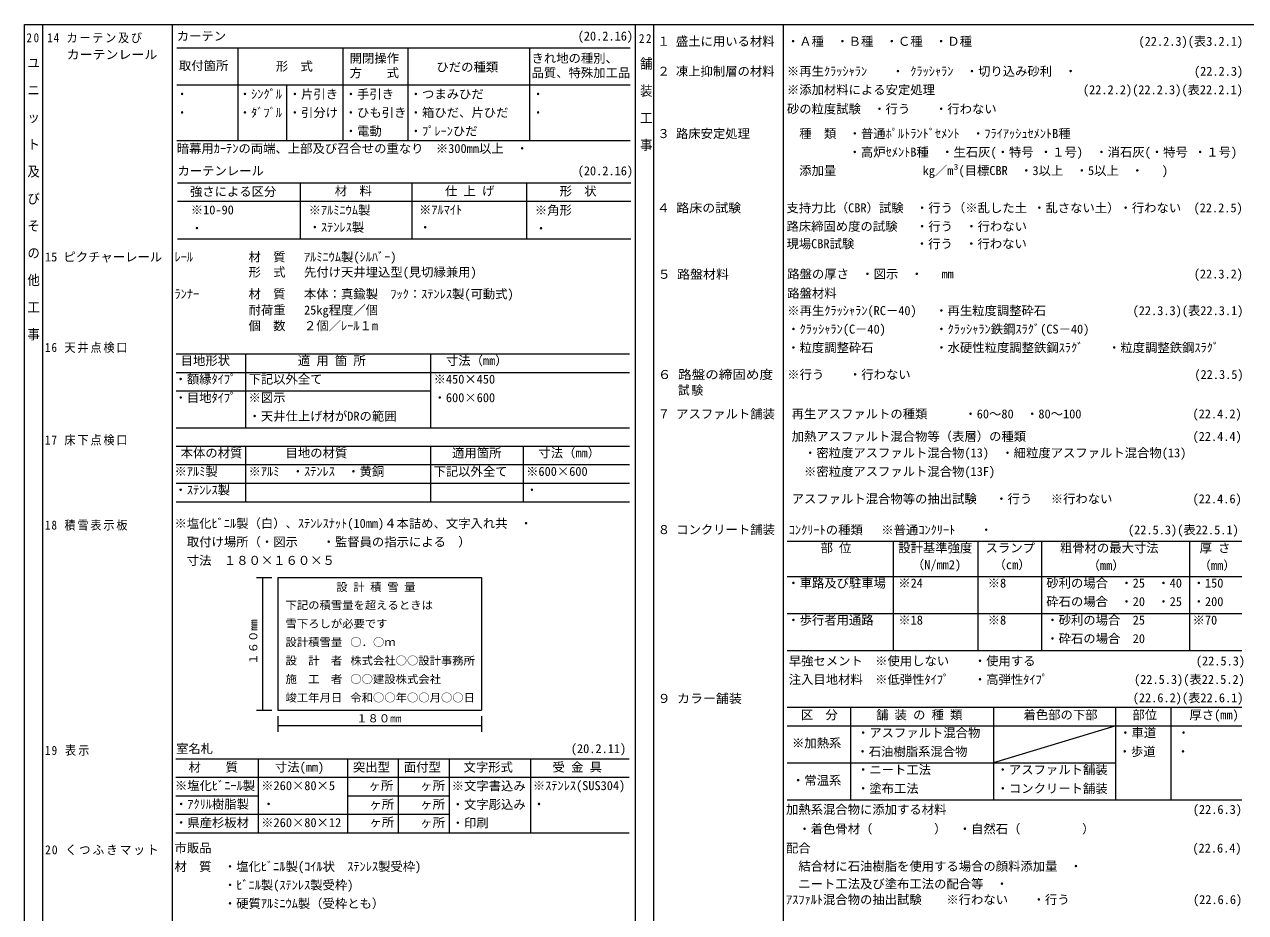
# Model space of a CAD drawing. Units: millimetres on the paper. Extents: x -400 to 392, y -286 to 284.
# Drawn here: x -399.7 to -3.7, y -3.7 to 284.4 of the extents above; entities that cross this region are included whole.
import ezdxf
from ezdxf.enums import TextEntityAlignment as Align

# ---------------------------------------------------------------- set-up
doc = ezdxf.new("R2010")
doc.units = ezdxf.units.MM
for name, color, linetype, lineweight in [('0-1', 4, 'Continuous', 9), ('0-2_文字', 7, 'Continuous', 9), ('0-F_ﾀｲﾄﾙ', 5, 'Continuous', 9)]:
    doc.layers.add(name, color=color, linetype=linetype, lineweight=lineweight)
doc.styles.add('@ＭＳ ゴシック', font='')
doc.styles.add('ＭＳ ゴシック', font='')
doc.styles.get('@ＭＳ ゴシック').set_extended_font_data('@MS Gothic')
doc.styles.get('ＭＳ ゴシック').set_extended_font_data('MS Gothic')

msp = doc.modelspace()

# ---------------------------------------------------------------- linework, layer by layer
at = {"layer": '0-1'}
for p, q in [((-393.685, -263.15), (-393.685, 284.35)), ((-351.685, -263.15), (-351.685, 284.35)), ((-195.686, 284.35), (-195.686, -263.15)), ((-153.685, 284.35), (-153.685, -263.15)), ((-350.287, 276.736), (-203.301, 276.736)), ((-330.453, 276.736), (-330.453, 246.736)), ((-296.475, 276.736), (-296.475, 246.736)), ((-275.409, 276.736), (-275.409, 246.736)), ((-235.903, 276.736), (-235.903, 246.736)), ((-350.287, 264.736), (-203.301, 264.736)), ((-314.665, 264.736), (-314.665, 246.736)), ((-350.287, 246.736), (-203.301, 246.736)), ((-350.043, 233.022), (-203.057, 233.022)), ((-310.307, 233.022), (-310.307, 214.828)), ((-274.086, 233.022), (-274.086, 214.828)), ((-236.872, 233.022), (-236.872, 214.828)), ((-350.043, 227.022), (-203.057, 227.022)), ((-350.043, 214.828), (-203.057, 214.828)), ((-350.475, 177.509), (-203.489, 177.509)), ((-327.975, 177.509), (-327.975, 153.509)), ((-267.975, 177.509), (-267.975, 153.509)), ((-350.475, 171.509), (-203.489, 171.509)), ((-350.475, 165.509), (-267.975, 165.509)), ((-350.475, 153.509), (-203.489, 153.509)), ((-350.475, 147.586), (-203.489, 147.586)), ((-327.975, 147.586), (-327.975, 129.586)), ((-267.975, 147.586), (-267.975, 129.586)), ((-237.975, 147.586), (-237.975, 129.586)), ((-350.475, 141.586), (-203.489, 141.586)), ((-350.475, 135.586), (-203.489, 135.586)), ((-350.475, 129.586), (-203.489, 129.586)), ((-152.33, 116.748), (-4.959, 116.748)), ((-117.83, 81.341), (-117.83, 116.748)), ((-90.377, 81.341), (-90.377, 116.748)), ((-69.83, 81.341), (-69.83, 116.748)), ((-21.83, 81.341), (-21.83, 116.748)), ((-324.475, 104.994), (-319.475, 104.994)), ((-322.475, 104.994), (-322.475, 61.994)), ((-317.475, 104.994), (-251.475, 104.994)), ((-251.475, 104.994), (-251.475, 61.994)), ((-152.33, 105.341), (-4.959, 105.341)), ((-152.33, 93.341), (-4.959, 93.341)), ((-152.33, 81.341), (-4.959, 81.341)), ((-324.475, 61.994), (-319.475, 61.994)), ((-317.475, 59.994), (-317.475, 54.994)), ((-251.475, 59.994), (-251.475, 54.994)), ((-152.33, 62.922), (-4.959, 62.922)), ((-131.689, 32.92), (-131.689, 62.592)), ((-85.422, 62.922), (-85.422, 32.922)), ((-45.83, 32.92), (-45.83, 62.592)), ((-27.83, 32.92), (-27.83, 62.592)), ((-317.475, 56.994), (-251.475, 56.994)), ((-152.33, 56.922), (-4.959, 56.922)), ((-45.83, 56.922), (-85.422, 44.922)), ((-350.604, 46.201), (-203.618, 46.201)), ((-323.858, 46.201), (-323.858, 22.201)), ((-294.975, 46.201), (-294.975, 22.201)), ((-278.475, 46.201), (-278.475, 22.201)), ((-261.975, 46.201), (-261.975, 22.201)), ((-235.588, 46.201), (-235.588, 22.201)), ((-152.328, 44.922), (-45.83, 44.922)), ((-350.604, 40.201), (-203.618, 40.201)), ((-350.604, 34.201), (-323.858, 34.201)), ((-294.975, 34.201), (-262.081, 34.201)), ((-152.33, 32.922), (-4.959, 32.922)), ((-350.604, 28.201), (-262.081, 28.201)), ((-350.604, 22.201), (-203.618, 22.201))]:
    msp.add_line(p, q, dxfattribs=at)
msp.add_lwpolyline([(-317.475, 104.994), (-317.475, 61.994), (-251.475, 61.994)], dxfattribs=at)
at = {"layer": '0-F_ﾀｲﾄﾙ', "color": 7}
msp.add_line((-201.686, 284.35), (-201.686, -263.15), dxfattribs=at)
msp.add_lwpolyline([(-399.685, -285.565), (-399.685, 284.35), (392.314, 284.35), (392.314, -285.565)], dxfattribs=at)

# ---------------------------------------------------------------- texts
at = {"layer": '0-2_文字', "style": 'ＭＳ ゴシック'}
for s, p in [('カーテン\u3000\u3000\u3000\u3000\u3000\u3000\u3000\u3000\u3000\u3000\u3000\u3000\u3000\u3000\u3000\u3000 \u3000\u3000\u3000\u3000\u3000\u3000\u3000\u3000\u3000\u3000  \u3000(20.2.16)', (-350.287, 278.236)), ('１ 盛土に用いる材料', (-194.44, 276.53)), ('・Ａ種\u3000・Ｂ種\u3000・Ｃ種\u3000・Ｄ種\u3000\u3000\u3000\u3000\u3000\u3000\u3000  \u3000 \u3000\u3000\u3000\u3000(22.2.3)(表3.2.1)', (-152.44, 276.53)), ('開閉操作', (-294.221, 271.049)), ('きれ地の種別、', (-235.247, 271.049)), ('取付箇所', (-349.579, 268.637)), ('\u3000形\u3000式', (-322.172, 268.441)), ('方\u3000\u3000式', (-294.221, 266.33)), ('ひだの種類', (-266.087, 268.193)), ('品質、特殊加工品', (-235.247, 266.33)), ('２ 凍上抑制層の材料', (-194.44, 266.822)), ('※再生ｸﾗｯｼｬﾗﾝ  \u3000・ ｸﾗｯｼｬﾗﾝ\u3000・切り込み砂利\u3000・  \u3000\u3000\u3000\u3000 \u3000\u3000\u3000\u3000(22.2.3)', (-152.44, 266.822)), ('・ｼﾝｸﾞﾙ', (-330.182, 259.413)), ('・片引き', (-313.998, 259.413)), ('・手引き', (-295.836, 259.413)), ('・つまみひだ', (-274.754, 259.413)), ('※添加材料による安定処理\u3000\u3000\u3000\u3000\u3000\u3000\u3000\u3000 \u3000     (22.2.2)(22.2.3)(表22.2.1)', (-152.44, 260.822)), ('・ﾀﾞﾌﾞﾙ', (-330.182, 253.413)), ('・引分け', (-313.998, 253.413)), ('・ひも引き', (-295.836, 253.413)), ('・箱ひだ、片ひだ', (-274.754, 253.413)), ('砂の粒度試験\u3000・行う\u3000\u3000・行わない', (-152.44, 254.607)), ('・電動', (-295.836, 247.413)), ('・ﾌﾟﾚｰﾝひだ', (-274.754, 247.413)), ('３ 路床安定処理', (-194.44, 246.613)), ('\u3000種\u3000類\u3000・普通ﾎﾟﾙﾄﾗﾝﾄﾞｾﾒﾝﾄ\u3000・ﾌﾗｲｱｯｼｭｾﾒﾝﾄB種', (-152.44, 246.613)), ('暗幕用ｶｰﾃﾝの両端、上部及び召合せの重なり\u3000※300mm以上\u3000・\u3000', (-350.287, 241.777)), ('\u3000\u3000\u3000\u3000\u3000・高炉ｾﾒﾝﾄB種\u3000・生石灰(・特号 ・１号)\u3000・消石灰(・特号 ・１号) ', (-152.44, 240.613)), ('カーテンレール                                                   (20.2.16)', (-350.043, 234.522)), ('\u3000添加量\u3000\u3000\u3000\u3000\u3000\u3000\u3000kg／m³(目標CBR\u3000・3以上\u3000・5以上\u3000・ \u3000)', (-152.44, 234.613)), ('強さによる区分', (-346.004, 227.823)), ('材\u3000料', (-299.054, 228.061)), ('仕 上 げ', (-263.296, 227.999)), ('形\u3000状', (-226.144, 227.965)), ('※10-90', (-345.753, 221.863)), ('※ｱﾙﾐﾆｳﾑ製', (-307.518, 221.791)), ('※ｱﾙﾏｲﾄ', (-271.739, 221.929)), ('※角形', (-234.18, 221.756)), ('支持力比（CBR）試験\u3000・行う（※乱した土 ・乱さない土）・行わない\u3000(22.2.5)', (-152.593, 222.526)), ('・\u3000', (-345.753, 215.904)), ('・ｽﾃﾝﾚｽ製', (-307.518, 216.245)), ('・\u3000', (-271.739, 216.19)), ('・\u3000', (-234.18, 215.852)), ('路床締固め度の試験   ・行う\u3000・行わない', (-152.593, 216.526)), ('現場CBR試験          ・行う\u3000・行わない', (-152.593, 210.886)), ('15 ピクチャーレール', (-393.016, 206.609)), ('ﾚｰﾙ\u3000\u3000\u3000 \u3000材  質 \u3000ｱﾙﾐﾆｳﾑ製(ｼﾙﾊﾞｰ)', (-351.016, 206.609)), ('\u3000\u3000\u3000\u3000\u3000\u3000形  式\u3000 先付け天井埋込型(見切縁兼用)', (-351.016, 201.688)), ('路盤の厚さ\u3000・図示\u3000・\u3000 mm                                       (22.3.2)', (-152.33, 201.077)), ('ﾗﾝﾅｰ\u3000\u3000\u3000  材  質\u3000 本体：真鍮製\u3000ﾌｯｸ：ｽﾃﾝﾚｽ製(可動式)', (-351.016, 194.609)), ('路盤材料', (-152.33, 194.84)), ('\u3000\u3000\u3000\u3000\u3000\u3000耐荷重\u3000 25kg程度／個', (-351.016, 189.386)), ('※再生ｸﾗｯｼｬﾗﾝ(RC－40)\u3000 ・再生粒度調整砕石\u3000\u3000\u3000\u3000\u3000\u3000\u3000(22.3.3)(表22.3.1)', (-152.33, 189.194)), ('\u3000\u3000\u3000\u3000\u3000\u3000個  数\u3000 ２個／ﾚｰﾙ１m', (-351.016, 184.305)), ('・ｸﾗｯｼｬﾗﾝ(C－40)\u3000\u3000\u3000\u3000・ｸﾗｯｼｬﾗﾝ鉄鋼ｽﾗｸﾞ(CS－40)', (-152.33, 183.194)), ('・粒度調整砕石\u3000\u3000\u3000\u3000\u3000・水硬性粒度調整鉄鋼ｽﾗｸﾞ\u3000\u3000・粒度調整鉄鋼ｽﾗｸﾞ', (-152.33, 177.194)), (' 目地形状', (-351.016, 172.974)), ('\u3000\u3000\u3000\u3000適 用 箇 所', (-327.016, 172.974)), ('\u3000寸法（㎜）', (-267.016, 172.974)), ('・額縁ﾀｲﾌﾟ', (-351.016, 166.974)), ('下記以外全て', (-327.016, 166.974)), ('※450×450', (-267.016, 166.974)), ('※行う\u3000\u3000・行わない\u3000\u3000\u3000\u3000\u3000\u3000\u3000\u3000\u3000\u3000\u3000\u3000 \u3000 \u3000\u3000\u3000\u3000\u3000\u3000\u3000\u3000\u3000(22.3.5)', (-152.33, 168.484)), ('・目地ﾀｲﾌﾟ', (-351.016, 160.974)), ('※図示', (-327.016, 160.974)), ('・600×600', (-267.016, 160.974)), ('・天井仕上げ材がDRの範囲', (-327.016, 154.974)), ('７ アスファルト舗装', (-194.33, 155.705)), ('再生アスファルトの種類\u3000\u3000\u3000・60～80\u3000・80～100 \u3000\u3000\u3000\u3000\u3000\u3000\u3000 \u3000(22.4.2)', (-150.898, 155.705)), ('加熱アスファルト混合物等（表層）の種類\u3000\u3000\u3000\u3000\u3000\u3000\u3000\u3000\u3000\u3000       (22.4.4)', (-150.898, 148.413)), (' 本体の材質', (-351.016, 143.05)), ('\u3000\u3000\u3000目地の材質', (-327.016, 143.05)), ('\u3000 適用箇所', (-267.016, 143.05)), ('\u3000寸法（㎜）', (-237.016, 143.05)), ('\u3000・密粒度アスファルト混合物(13)\u3000・細粒度アスファルト混合物(13)', (-150.898, 143.072)), ('※ｱﾙﾐ製', (-351.016, 137.05)), ('※ｱﾙﾐ\u3000・ｽﾃﾝﾚｽ\u3000・黄銅', (-327.016, 137.05)), ('下記以外全て', (-267.016, 137.05)), ('※600×600', (-237.016, 137.05)), ('\u3000※密粒度アスファルト混合物(13F)', (-150.898, 137.021)), ('・ｽﾃﾝﾚｽ製', (-351.016, 131.05)), ('アスファルト混合物等の抽出試験\u3000 ・行う\u3000 ※行わない\u3000\u3000\u3000       (22.4.6)', (-150.898, 128.165)), ('※塩化ﾋﾞﾆﾙ製（白）、ｽﾃﾝﾚｽﾅｯﾄ(10mm)４本詰め、文字入れ共\u3000・', (-351.016, 120.205)), ('８ コンクリート舗装', (-194.33, 118.193)), (' ｺﾝｸﾘｰﾄの種類\u3000 ※普通ｺﾝｸﾘｰﾄ\u3000\u3000・ \u3000 \u3000 \u3000\u3000 \u3000 \u3000\u3000 \u3000(22.5.3)(表22.5.1)', (-153.83, 118.095)), ('\u3000取付け場所（・図示\u3000\u3000・監督員の指示による\u3000）', (-351.016, 114.205)), ('部 位', (-141.535, 112.248)), ('設計基準強度', (-116.33, 112.248)), ('スランプ', (-88.02, 112.248)), ('粗骨材の最大寸法', (-63.914, 112.248)), ('厚 さ', (-18.622, 112.248)), ('\u3000寸法\u3000１８０×１６０×５', (-351.016, 108.205)), ('（N/mm2)', (-111.92, 106.815)), ('（cm）', (-85.422, 106.815)), ('（mm）', (-54.941, 106.601)), ('（mm）', (-18.929, 106.601)), ('・車路及び駐車場', (-152.33, 100.841)), ('※24', (-116.33, 100.841)), ('※8', (-87.336, 100.841)), ('砂利の場合\u3000・25\u3000・40', (-68.33, 100.841)), ('・150', (-20.884, 100.841)), ('砕石の場合\u3000・20\u3000・25', (-68.33, 94.841)), ('・200', (-20.884, 94.841)), ('・歩行者用通路', (-152.33, 88.841)), ('※18', (-116.33, 88.841)), ('※8', (-87.336, 88.841)), ('・砂利の場合\u300025', (-68.33, 88.841)), ('※70', (-20.9, 88.841)), ('・砕石の場合\u300020', (-68.33, 82.841)), (' 早強セメント\u3000※使用しない\u3000\u3000・使用する \u3000 \u3000 \u3000\u3000 \u3000\u3000\u3000 \u3000\u3000 \u3000(22.5.3)', (-153.83, 75.597)), (' 注入目地材料\u3000※低弾性ﾀｲﾌﾟ\u3000\u3000・高弾性ﾀｲﾌﾟ              (22.5.3)(表22.5.2)', (-153.83, 69.597)), ('\u3000\u3000\u3000\u3000\u3000\u3000\u3000\u3000\u3000\u3000\u3000\u3000\u3000\u3000\u3000\u3000\u3000\u3000\u3000\u3000\u3000\u3000\u3000\u3000\u3000\u3000\u3000\u3000(22.6.2)(表22.6.1)', (-152.33, 63.642)), ('区\u3000分', (-147.952, 58.131)), ('舗 装 の 種 類', (-123.524, 58.131)), ('着色部の下部', (-75.724, 58.131)), ('部位', (-40.393, 58.131)), ('厚さ(mm)', (-21.92, 58.131)), ('・アスファルト混合物', (-129.718, 52.299)), ('・車道', (-44.706, 52.299)), ('※加熱系', (-150.793, 48.984)), ('・ ', (-25.829, 52.299)), (' 室名札 \u3000\u3000\u3000\u3000\u3000\u3000\u3000\u3000\u3000\u3000\u3000\u3000\u3000\u3000\u3000\u3000\u3000\u3000\u3000\u3000\u3000\u3000\u3000\u3000\u3000\u3000\u3000\u3000 (20.2.11)', (-352.516, 47.167)), ('・石油樹脂系混合物', (-129.902, 46.221)), ('・歩道', (-44.89, 46.221)), ('・ ', (-26.013, 46.221)), ('材\u3000\u3000質', (-346.454, 41.166)), ('寸法(mm)', (-318.466, 41.166)), ('突出型', (-293.166, 41.166)), ('面付型', (-276.666, 41.166)), ('文字形式', (-257.288, 41.166)), ('受 金 具', (-228.416, 41.166)), ('・ニート工法', (-129.718, 40.327)), ('・アスファルト舗装', (-84.445, 40.327)), ('・常温系', (-150.793, 36.866)), ('※塩化ﾋﾞﾆｰﾙ製', (-350.877, 35.166)), ('※260×80×5', (-322.91, 35.166)), ('ヶ所', (-288.085, 35.166)), ('ヶ所', (-271.322, 35.166)), ('※文字書込み', (-261.145, 35.072)), ('※ｽﾃﾝﾚｽ(SUS304) ', (-234.83, 35.166)), ('・塗布工法', (-129.718, 34.248)), ('・コンクリート舗装', (-84.445, 34.248)), ('・ｱｸﾘﾙ樹脂製', (-350.877, 29.166)), ('・\u3000', (-322.516, 29.166)), ('ヶ所', (-287.837, 29.166)), ('ヶ所', (-271.322, 29.166)), ('・文字彫込み', (-261.145, 29.072)), ('・\u3000', (-234.83, 29.166)), ('加熱系混合物に添加する材料  \u3000\u3000\u3000       \u3000\u3000 \u3000\u3000                (22.6.3)', (-152.731, 27.436)), ('・県産杉板材', (-350.877, 23.166)), ('※260×80×12', (-322.91, 23.166)), ('ヶ所', (-287.837, 23.351)), ('ヶ所', (-271.322, 23.166)), ('・印刷', (-261.145, 23.072)), ('\u3000・着色骨材（\u3000\u3000\u3000\u3000\u3000）  ・自然石（\u3000\u3000\u3000\u3000\u3000）', (-152.731, 21.138)), ('市販品', (-351.016, 14.934)), ('配合\u3000\u3000       \u3000\u3000 \u3000\u3000                                          (22.6.4)', (-152.731, 14.904)), ('材\u3000質\u3000・塩化ﾋﾞﾆﾙ製(ｺｲﾙ状\u3000ｽﾃﾝﾚｽ製受枠)', (-351.016, 8.934)), ('\u3000結合材に石油樹脂を使用する場合の顔料添加量\u3000・\u3000\u3000\u3000', (-152.731, 9.015)), ('\u3000\u3000\u3000\u3000・ﾋﾞﾆﾙ製(ｽﾃﾝﾚｽ製受枠)', (-351.016, 2.934)), ('\u3000ニート工法及び塗布工法の配合等\u3000・\u3000', (-152.731, 3.3)), ('\u3000\u3000\u3000\u3000・硬質ｱﾙﾐﾆｳﾑ製（受枠とも）', (-351.016, -3.066)), ('ｱｽﾌｧﾙﾄ混合物の抽出試験  \u3000※行わない  \u3000・行う\u3000\u3000       \u3000\u3000 \u3000\u3000(22.6.6)', (-152.731, -1.794))]:
    msp.add_text(s, height=2.933, dxfattribs=at).set_placement(p, align=Align.BOTTOM_LEFT)
for s, height, width, p in [('\u3000 カーテンレール', 2.933, 1.05, (-392.287, 272.236)), ('・', 2.933, 0.95, (-350.466, 259.413)), ('・', 2.933, 0.95, (-235.036, 259.413)), ('・', 2.933, 0.95, (-350.466, 253.413)), ('・', 2.933, 0.95, (-235.036, 253.413)), ('４ 路床の試験', 2.933, 1.05, (-194.593, 222.526)), ('５ 路盤材料', 2.933, 1.05, (-194.33, 200.99)), ('６ 路盤の締固め度', 2.933, 1.1, (-194.33, 168.484)), ('・', 2.933, 0.95, (-237.016, 131.05)), ('設 計 積 雪 量', 2.566, 1.05, (-298.564, 99.823)), ('下記の積雪量を超えるときは', 2.566, 1.05, (-315.016, 93.958)), ('雪下ろしが必要です', 2.566, 1.05, (-315.016, 87.958)), ('設計積雪量', 2.566, 1.05, (-315.016, 81.958)), ('○．○ｍ', 2.566, 1.05, (-294.016, 81.958)), ('設\u3000計\u3000者', 2.566, 1.05, (-315.016, 75.958)), ('株式会社○○設計事務所', 2.566, 1.05, (-294.016, 75.958)), ('施\u3000工\u3000者', 2.566, 1.05, (-315.016, 69.958)), ('○○建設株式会社', 2.566, 1.05, (-294.016, 69.958)), ('竣工年月日', 2.566, 1.05, (-315.016, 63.958)), ('令和○○年○○月○○日', 2.566, 1.05, (-294.016, 63.958)), ('９ カラー舗装', 2.933, 1.05, (-194.354, 63.436)), ('１８０mm', 2.566, 1.05, (-292.122, 57.24))]:
    msp.add_text(s, height=height, dxfattribs=dict(at, width=width)).set_placement(p, align=Align.BOTTOM_LEFT)
at = {"layer": '0-2_文字'}
for s, height, rotation, style, width, p in [('\u3000舗\u3000装\u3000工\u3000事', 2.933, 270, '@ＭＳ ゴシック', 1.1, (-200.44, 278.307)), ('\u3000ユ\u3000ニ\u3000ッ\u3000ト\u3000及\u3000び\u3000そ\u3000の\u3000他\u3000工\u3000事', 2.933, 270, '@ＭＳ ゴシック', 1.1, (-399.092, 278.512)), ('１６０mm', 2.566, 90, 'ＭＳ ゴシック', 1.05, (-323.391, 76.724))]:
    msp.add_text(s, height=height, rotation=rotation, dxfattribs=dict(at, style=style, width=width)).set_placement(p, align=Align.BOTTOM_LEFT)
at = {"layer": '0-2_文字', "char_height": 2.933, "attachment_point": 7, "style": 'ＭＳ ゴシック'}
for s, insert in [('\\T1.28;\\W0.9;20', (-399.016, 278.512)), ('\\T1.16;\\W0.9;14\\~カーテン及び', (-392.287, 278.236)), ('\\T1.28;\\W0.9;22', (-200.44, 278.307)), ('\\T1.17;\\W0.9;16\\~天井点検口', (-393.016, 177.78)), ('\\T1.15;\\W0.95;\u3000\\~試験', (-194.33, 163.939)), ('\\T1.17;\\W0.9;17\\~床下点検口', (-393.016, 147.78)), ('\\T1.17;\\W0.9;18\\~積雪表示板', (-393.016, 120.205)), ('\\T1.2;\\W0.9;19\\~表示', (-393.016, 47.167)), ('\\T1.16;\\W0.95;20\\~くつふきマット', (-393.016, 14.934))]:
    msp.add_mtext(s, dxfattribs=dict(at, insert=insert))

doc.saveas('drawing.dxf')
